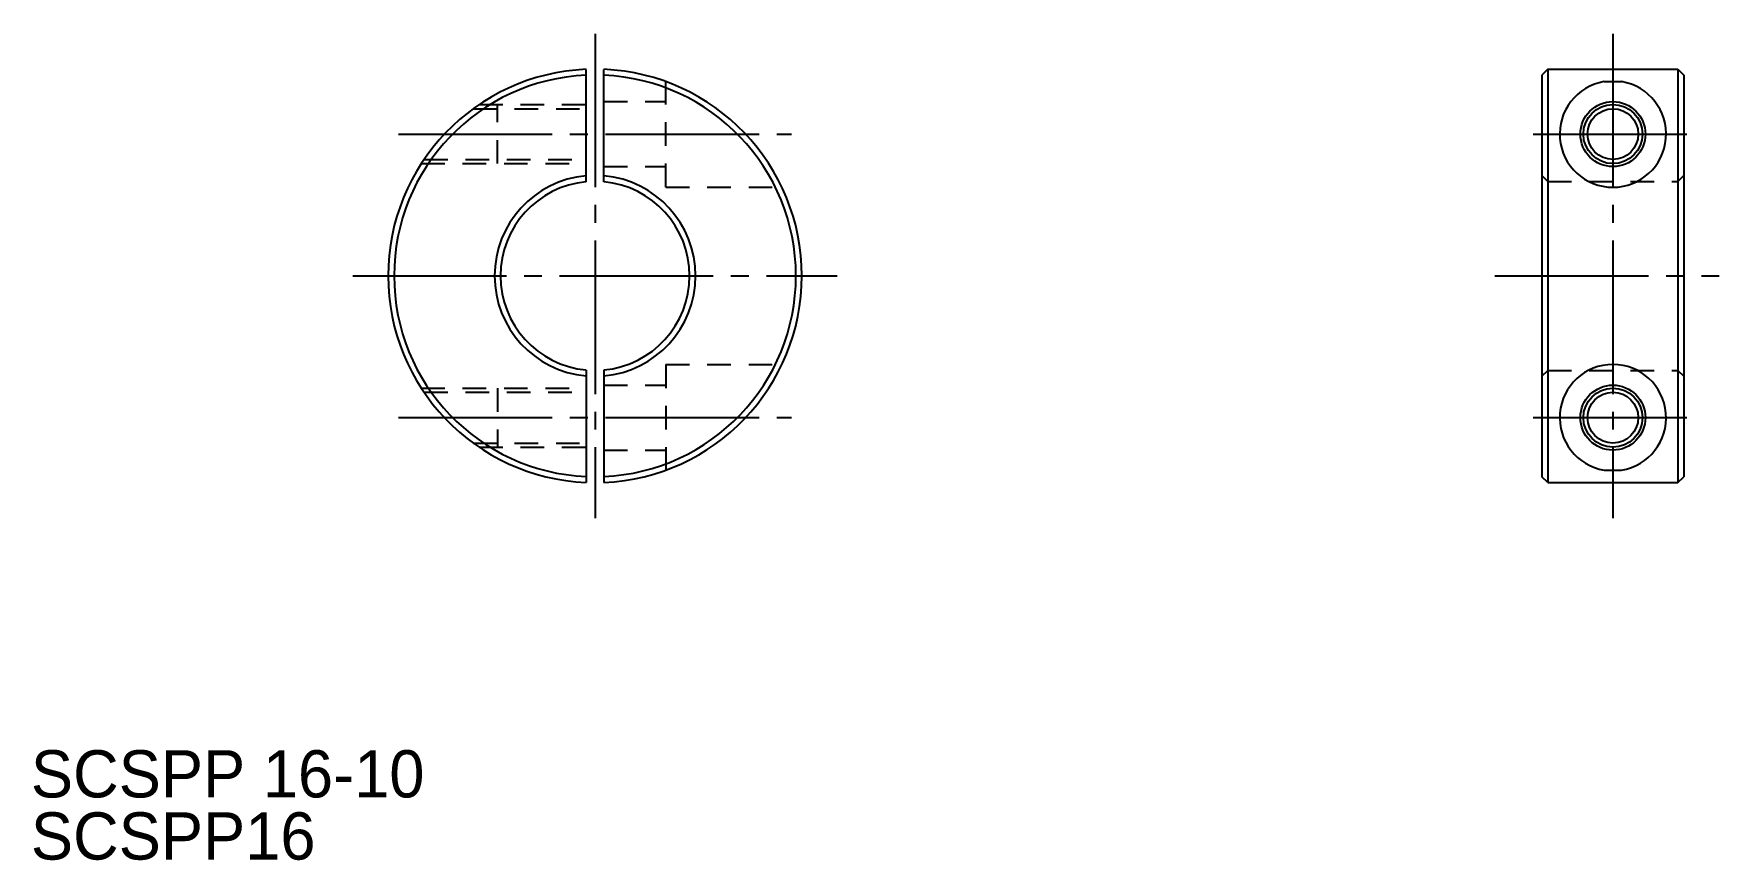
# Model space of a CAD drawing. Extents: x 53 to 196, y 153 to 223.
import ezdxf

# ---------------------------------------------------------------- set-up
doc = ezdxf.new("R2010")
doc.units = 0
doc.linetypes.add('CENTER', pattern=[17.5, 13, -1.5, 1.5, -1.5])
doc.linetypes.add('DASHED', pattern=[3.5, 2, -1.5])
doc.layers.get('0').update_dxf_attribs({"linetype": 'CONTINUOUS'})
doc.layers.add('CENTER', color=1, linetype='CENTER')

msp = doc.modelspace()

# ---------------------------------------------------------------- linework, layer by layer
at = {"color": 7, "linetype": 'CONTINUOUS'}
for p, q in [((99.95, 210.16), (99.95, 219.68)), ((101.45, 210.16), (101.45, 219.68)), ((181.32, 219.7), (180.82, 219.2)), ((181.32, 219.7), (181.32, 184.7)), ((181.32, 219.7), (192.32, 219.7)), ((192.32, 219.7), (192.32, 184.7)), ((192.32, 219.7), (192.82, 219.2)), ((180.82, 219.2), (180.82, 185.2)), ((186.08, 218.64), (187.56, 218.64)), ((192.82, 219.2), (192.82, 185.2)), ((99.95, 194.23), (99.95, 184.71)), ((101.45, 194.23), (101.45, 184.71)), ((186.08, 185.76), (187.56, 185.76)), ((181.32, 184.7), (180.82, 185.2)), ((181.32, 184.7), (192.32, 184.7)), ((192.32, 184.7), (192.82, 185.2))]:
    msp.add_line(p, q, dxfattribs=at)
at = {"color": 3, "linetype": 'DASHED'}
for p, q in [((106.7, 209.7), (106.7, 218.64)), ((101.45, 216.95), (106.7, 216.95)), ((90.4, 216.35), (99.95, 216.35)), ((90.9, 216.7), (99.95, 216.7)), ((92.45, 211.7), (92.45, 216.7)), ((86, 211.7), (99.95, 211.7)), ((86.24, 212.05), (99.95, 212.05)), ((101.45, 211.45), (106.7, 211.45)), ((106.7, 209.7), (116.51, 209.7)), ((180.82, 210.7), (181.32, 210.2)), ((181.32, 210.2), (192.32, 210.2)), ((192.32, 210.2), (192.82, 210.7)), ((106.7, 194.7), (106.7, 185.76)), ((106.7, 194.7), (116.51, 194.7)), ((180.82, 193.7), (181.32, 194.2)), ((181.32, 194.2), (192.32, 194.2)), ((192.32, 194.2), (192.82, 193.7)), ((86, 192.7), (99.95, 192.7)), ((92.45, 192.7), (92.45, 187.7)), ((101.45, 192.95), (106.7, 192.95)), ((86.24, 192.35), (99.95, 192.35)), ((90.4, 188.05), (99.95, 188.05)), ((90.9, 187.7), (99.95, 187.7)), ((101.45, 187.45), (106.7, 187.45))]:
    msp.add_line(p, q, dxfattribs=at)
for p, q in [((99.95, 191.85), (99.95, 191.85)), ((99.95, 189.47), (99.95, 189.47))]:
    msp.add_line(p, q)
at = {"color": 7, "linetype": 'CONTINUOUS'}
for centre in [(186.82, 214.2), (186.82, 190.2)]:
    msp.add_circle(centre, 2.75, dxfattribs=at)
at = {"color": 3, "linetype": 'CONTINUOUS'}
for centre in [(186.82, 214.2), (186.82, 190.2)]:
    msp.add_circle(centre, 2.5, dxfattribs=at)
for centre in [(186.82, 214.2), (186.82, 190.2)]:
    msp.add_circle(centre, 2.15)
at = {"color": 7, "linetype": 'CONTINUOUS'}
for radius, start, end in [(17.5, 92.4563, 267.5437), (17.5, 272.4563, 87.5437), (17, 92.5286, 267.4714), (17, 272.5286, 87.4714), (8.5, 95.0621, 264.9379), (8, 95.3794, 264.6206), (8.5, 275.0621, 84.9379), (8, 275.3794, 84.6206)]:
    msp.add_arc((100.7, 202.2), radius, start, end, dxfattribs=at)
for centre, start, end in [((186.82, 214.2), 99.4229, 80.5771), ((186.82, 190.2), 279.4229, 260.5771)]:
    msp.add_arc(centre, 4.5, start, end)
at = {"layer": 'CENTER', "color": 1, "linetype": 'CENTER'}
for p, q in [((100.7, 222.7), (100.7, 181.7)), ((186.82, 222.7), (186.82, 181.7)), ((84.08, 214.2), (117.32, 214.2)), ((180.07, 214.2), (193.57, 214.2)), ((80.2, 202.2), (121.2, 202.2)), ((176.82, 202.2), (195.82, 202.2)), ((84.08, 190.2), (117.32, 190.2)), ((180.07, 190.2), (193.57, 190.2))]:
    msp.add_line(p, q, dxfattribs=at)

# ---------------------------------------------------------------- texts
for s, p in [('SCSPP 16-10', (52.97, 158.05)), ('SCSPP16', (52.97, 152.79))]:
    msp.add_text(s, height=4).set_placement(p)

doc.saveas('drawing.dxf')
